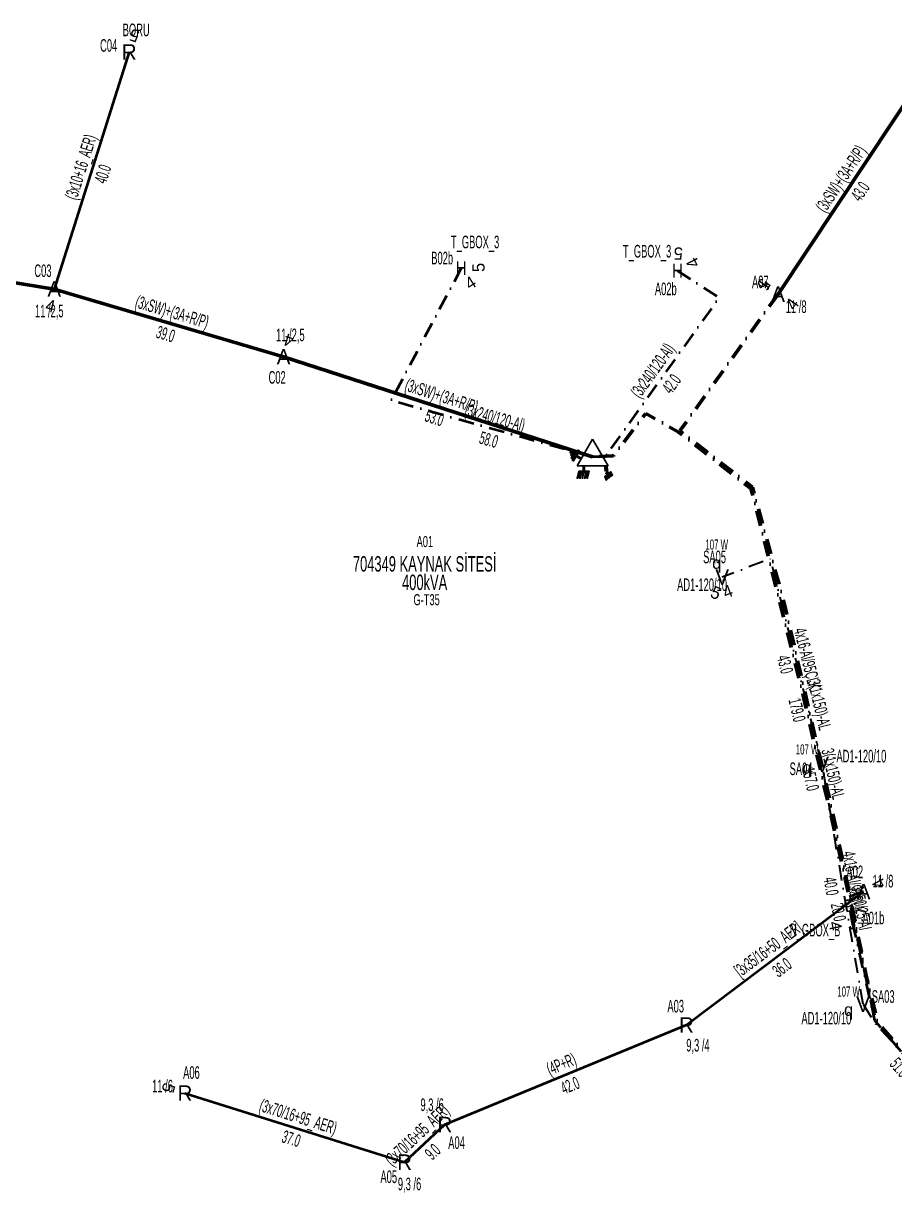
# Model space of a CAD drawing. Header units: millimetres. Extents: x 554556 to 559004, y 4084130 to 4087120.
# Drawn here: x 555066.5 to 555207.9, y 4085552.6 to 4085742.5 of the extents above; entities that cross this region are included whole.
import ezdxf
from ezdxf.enums import TextEntityAlignment as Align

# ---------------------------------------------------------------- set-up
doc = ezdxf.new("R2010")
doc.units = ezdxf.units.MM
doc.linetypes.add('DASHDOT', pattern=[5, 2.5, -1.25, 0, -1.25])
for name, color, linetype, lineweight in [('DIREK_AG_MEVCUT', 120, 'Continuous', 25), ('DIREK_AYD_YENI', 152, 'Continuous', 25), ('DIREK_BOX_MEVCUT', 5, 'Continuous', 25), ('DIREK_BOX_YENI', 5, 'Continuous', 25), ('DIREK_OG_MEVCUT', 16, 'Continuous', 25), ('HAT_AG_HAVAI_BYSK', 3, 'Continuous', 50), ('HAT_AG_HAVAI_MEVCUT', 126, 'Continuous', 50), ('HAT_AYD_YERALTI_YENI', 4, 'DASHDOT', 40), ('HAT_BOX_YERALTI_MEVCUT', 192, 'DASHDOT', 50), ('HAT_BOX_YERALTI_YENI', 5, 'DASHDOT', 50), ('HAT_OG_HAVAI_MEVCUT', 48, 'Continuous', 70), ('HAT_OG_YERALTI_YENI', 1, 'DASHDOT', 70), ('TRAFO_MEVCUT', 5, 'Continuous', 30), ('TRAFO_TADILAT_BYSK', 5, 'Continuous', 30)]:
    doc.layers.add(name, color=color, linetype=linetype, lineweight=lineweight)
doc.layers.add('LAMBA_GUCU', color=4, linetype='Continuous')
doc.styles.add('Direk', font='B_CAD')
doc.styles.get("Standard").update_dxf_attribs({"font": 'Arial'})

# ---------------------------------------------------------------- blocks, each defined once
blk = doc.blocks.new('MEV_DIREK')
h = blk.add_hatch(color=32)
h.paths.add_polyline_path([(-2.14, 0.97), (-2.35, 1.09), (-3.31, -0.55), (-3.09, -0.67), (-2.67, 0.06), (-1.89, -0.39), (-1.79, -0.22), (-2.56, 0.23)])
h.paths.add_polyline_path([(-3.46, -0.17), (-3.33, -0.25), (-2.61, 0.99), (-2.74, 1.06)])
h.paths.add_polyline_path([(-3.54, 0.29), (-3.41, 0.22), (-3.05, 0.82), (-3.18, 0.9)])
h.paths.add_polyline_path([(-3.58, 0.81), (-3.66, 0.68), (-3.53, 0.61), (-3.45, 0.74)])
h.paths.add_polyline_path([(-1.51, -2.34), (-2.26, -2.33), (-2.52, -3.47), (-2.42, -3.47), (-2.21, -2.53), (-1.91, -2.54), (-2.12, -3.47), (-2.02, -3.47), (-1.81, -2.54), (-1.51, -2.54), (-1.72, -3.47), (-1.62, -3.48), (-1.41, -2.54), (-1.11, -2.54), (-1.32, -3.48), (-1.22, -3.48), (-1.01, -2.54), (-0.71, -2.55), (-0.92, -3.48), (-0.82, -3.48), (-0.56, -2.35), (-1.31, -2.34), (-1.31, -1.44), (-1.51, -1.44)])
at = {"layer": 'TRAFO_MEVCUT'}
for points in [[(2.35, -1.57), (2.12, -1.92), (2.08, -1.44), (1.94, -1.44), (2.01, -2.32), (2.25, -1.96), (2.31, -2.67), (2.1, -2.67), (2.39, -2.87), (2.4, -2.86), (2.64, -2.49), (2.45, -2.63)], [(2.35, -1.57), (2.12, -1.92), (2.08, -1.44), (1.94, -1.44), (2.01, -2.32), (2.25, -1.96), (2.31, -2.67), (2.1, -2.67), (2.39, -2.87), (1.98, -3.19), (2.2, -3.79), (2.26, -3.74), (2.08, -3.26), (2.26, -3.13), (2.44, -3.6), (2.49, -3.56), (2.32, -3.08), (2.49, -2.94), (2.67, -3.42), (2.73, -3.38), (2.55, -2.9), (2.73, -2.76), (2.91, -3.24), (2.97, -3.2), (2.79, -2.72), (2.97, -2.58), (3.15, -3.06), (3.21, -3.01), (2.98, -2.42), (2.4, -2.86), (2.64, -2.49), (2.45, -2.63)], [(2.97, -2.58), (3.15, -3.06), (3.21, -3.01), (2.98, -2.42), (2.4, -2.86), (2.64, -2.49), (2.45, -2.63), (2.35, -1.57), (2.12, -1.92), (2.08, -1.44), (1.94, -1.44), (2.01, -2.32), (2.25, -1.96), (2.31, -2.67), (2.1, -2.67), (2.39, -2.87), (1.98, -3.19), (2.2, -3.79), (2.26, -3.74), (2.08, -3.26), (2.26, -3.13), (2.44, -3.6), (2.49, -3.56), (2.32, -3.08), (2.49, -2.94), (2.67, -3.42), (2.73, -3.38), (2.55, -2.9), (2.73, -2.76), (2.91, -3.24), (2.97, -3.2), (2.79, -2.72)]]:
    blk.add_hatch(color=32, dxfattribs=at).paths.add_polyline_path(points)
at = {"layer": 'TRAFO_MEVCUT', "linetype": 'Continuous'}
for p, q in [((-2.5, -1.44), (0, 2.89)), ((2.5, -1.44), (0, 2.89)), ((-2.5, -1.44), (2.5, -1.44))]:
    blk.add_line(p, q, dxfattribs=at)
at = {"layer": 'TRAFO_MEVCUT', "color": 32, "flags": 128}
blk.add_lwpolyline([(1.94, -1.44), (2.08, -1.44), (2.12, -1.92), (2.35, -1.57), (2.45, -2.63), (2.64, -2.49), (2.4, -2.86), (2.98, -2.42), (3.21, -3.01), (3.15, -3.06), (2.97, -2.58), (2.79, -2.72), (2.97, -3.2), (2.91, -3.24), (2.73, -2.76), (2.55, -2.9), (2.73, -3.38), (2.67, -3.42), (2.49, -2.94), (2.32, -3.08), (2.49, -3.56), (2.44, -3.6), (2.26, -3.13), (2.08, -3.26), (2.26, -3.74), (2.2, -3.79), (1.98, -3.19), (2.39, -2.87), (2.1, -2.67), (2.31, -2.67), (2.25, -1.96), (2.01, -2.32), (1.94, -1.44)], dxfattribs=at)
at = {"layer": 'TRAFO_TADILAT_BYSK', "color": 32, "flags": 128}
for points in [[(-3.53, 0.61), (-3.45, 0.74), (-3.58, 0.81), (-3.66, 0.68), (-3.53, 0.61)], [(-3.41, 0.22), (-3.05, 0.82), (-3.18, 0.9), (-3.54, 0.29), (-3.41, 0.22)], [(-3.33, -0.25), (-2.61, 0.99), (-2.74, 1.06), (-3.46, -0.17), (-3.33, -0.25)], [(-1.79, -0.22), (-2.56, 0.23), (-2.14, 0.97), (-2.35, 1.09), (-3.31, -0.55), (-3.09, -0.67), (-2.67, 0.06), (-1.89, -0.39), (-1.79, -0.22)], [(-1.31, -1.44), (-1.51, -1.44), (-1.51, -2.34), (-2.26, -2.33), (-2.52, -3.47), (-2.42, -3.47), (-2.21, -2.53), (-1.91, -2.54), (-2.12, -3.47), (-2.02, -3.47), (-1.81, -2.54), (-1.51, -2.54), (-1.72, -3.47), (-1.62, -3.48), (-1.41, -2.54), (-1.11, -2.54), (-1.32, -3.48), (-1.22, -3.48), (-1.01, -2.54), (-0.71, -2.55), (-0.92, -3.48), (-0.82, -3.48), (-0.56, -2.35), (-1.31, -2.34), (-1.31, -1.44)]]:
    blk.add_lwpolyline(points, dxfattribs=at)

msp = doc.modelspace()

# ---------------------------------------------------------------- linework, layer by layer
at = {"layer": 'HAT_AG_HAVAI_BYSK'}
msp.add_line((555174.13, 4085579.83), (555202.887934, 4085601.485651), dxfattribs=at)
at = {"layer": 'HAT_AG_HAVAI_MEVCUT'}
for p, q in [((555083.69, 4085737.85), (555071.52, 4085699.34)), ((555134.93, 4085563.65), (555174.13, 4085579.83)), ((555092.74, 4085568.75), (555128.39, 4085557.54)), ((555128.39, 4085557.54), (555134.93, 4085563.65))]:
    msp.add_line(p, q, dxfattribs=at)
at = {"layer": 'HAT_AYD_YERALTI_YENI', "flags": 128}
for points in [[(555196.171108, 4085622.144435), (555187.780774, 4085655.536695), (555179.943476, 4085652.561425)], [(555202.8, 4085583.193), (555196.171108, 4085622.144435)], [(555202.8, 4085583.193), (555204.835017, 4085579.946513), (555220.409135, 4085563.20015), (555221.968, 4085562.145)]]:
    msp.add_lwpolyline(points, dxfattribs=at)
at = {"layer": 'HAT_BOX_YERALTI_MEVCUT', "flags": 128}
for points in [[(555137.58, 4085702.73), (555126.217725, 4085681.279657), (555158.909896, 4085672.085039)], [(555172.68, 4085702.31), (555179.443137, 4085697.958588), (555160.924618, 4085672.081717), (555158.909896, 4085672.085039)]]:
    msp.add_lwpolyline(points, dxfattribs=at)
at = {"layer": 'HAT_BOX_YERALTI_YENI', "flags": 128}
for points in [[(555202.887934, 4085601.485651), (555200.286086, 4085600.556866), (555201.057, 4085596.483)], [(555201.057, 4085596.483), (555204.685689, 4085580.51847), (555215.621836, 4085567.812296), (555223.380984, 4085560.443896), (555220.478281, 4085557.820299), (555218.378, 4085555)]]:
    msp.add_lwpolyline(points, dxfattribs=at)
at = {"layer": 'HAT_OG_HAVAI_MEVCUT'}
for p, q in [((555212.54, 4085733.94), (555189.01, 4085698.51)), ((555071.52, 4085699.34), (555030.55, 4085705.86)), ((555108.74, 4085688.34), (555071.52, 4085699.34)), ((555108.74, 4085688.34), (555158.909896, 4085672.085039))]:
    msp.add_line(p, q, dxfattribs=at)
at = {"layer": 'HAT_OG_YERALTI_YENI', "flags": 128}
for points in [[(555189.01, 4085698.51), (555173.071059, 4085676.304553), (555184.882028, 4085667.142224), (555190.070609, 4085648.085979), (555197.800463, 4085614.708526), (555203.277515, 4085588.065225), (555205.164272, 4085580.227927), (555219.169813, 4085564.553332), (555223.596435, 4085560.489548), (555220.330895, 4085557.586845), (555218.378, 4085555)], [(555218.378, 4085555), (555220.556111, 4085557.791017), (555223.347171, 4085560.496198), (555218.409141, 4085564.918956), (555204.888265, 4085580.241888), (555199.009787, 4085607.713216), (555193.257759, 4085632.646675), (555185.101215, 4085665.093106), (555184.588921, 4085666.928556), (555172.866467, 4085676.117586), (555167.541982, 4085679.123343), (555162.303376, 4085672.253041), (555158.909896, 4085672.085039)]]:
    msp.add_lwpolyline(points, dxfattribs=at)

# ---------------------------------------------------------------- block references
at = {"layer": 'TRAFO_MEVCUT'}
msp.add_blockref('MEV_DIREK', (555158.909896, 4085672.085039), dxfattribs=at)

# ---------------------------------------------------------------- texts
at = {"layer": 'DIREK_AG_MEVCUT', "linetype": 'ByBlock', "width": 0.53}
for s, p in [('BORU', (555084.821153, 4085741.42935)), ('C04', (555080.352683, 4085738.904665)), ('A03', (555172.395641, 4085582.870066)), ('9,3 /4', (555176.01099, 4085576.532913)), ('A06', (555093.78988, 4085572.088825)), ('11 /6', (555089.094486, 4085569.896317)), ('9,3 /6', (555132.86184, 4085566.866438)), ('A04', (555136.822943, 4085560.706062)), ('A05', (555125.816624, 4085555.167715)), ('9,3 /6', (555129.194745, 4085553.997559))]:
    msp.add_text(s, height=2.05, dxfattribs=at).set_placement(p, align=Align.MIDDLE_CENTER)
at = {"layer": 'DIREK_AG_MEVCUT', "color": 32, "style": 'Direk'}
for rotation, p in [(522.462328, (555084.533732, 4085740.519853)), (612.544454, (555090.06894, 4085569.589904))]:
    msp.add_text('5', height=2, rotation=rotation, dxfattribs=at).set_placement(p, align=Align.MIDDLE_CENTER)
at = {"layer": 'DIREK_AG_MEVCUT', "linetype": 'ByBlock', "style": 'Direk'}
for p in [(555083.69, 4085737.85), (555174.13, 4085579.83), (555092.74, 4085568.75), (555134.93, 4085563.65), (555128.39, 4085557.54)]:
    msp.add_text('R', height=2.5, dxfattribs=at).set_placement(p, align=Align.MIDDLE_CENTER)
at = {"layer": 'DIREK_AYD_YENI', "width": 0.53}
for s, p in [('SA05', (555178.701273, 4085655.833569)), ('AD1-120/10', (555176.671331, 4085651.319221)), ('AD1-120/10', (555202.53552, 4085623.483467)), ('SA04', (555192.746092, 4085621.423834)), ('SA03', (555206.070377, 4085584.43985)), ('AD1-120/10', (555196.849661, 4085580.9244))]:
    msp.add_text(s, height=2.05, dxfattribs=at).set_placement(p, align=Align.MIDDLE_CENTER)
at = {"layer": 'DIREK_AYD_YENI', "color": 4, "style": 'Direk'}
for p in [(555179.056188, 4085654.898671), (555193.724668, 4085621.62972), (555200.464016, 4085582.302393)]:
    msp.add_text('q', height=2, dxfattribs=at).set_placement(p, align=Align.MIDDLE_CENTER)
at = {"layer": 'DIREK_AYD_YENI', "style": 'Direk'}
for p in [(555179.943476, 4085652.561425), (555196.171108, 4085622.144435), (555202.8, 4085583.193)]:
    msp.add_text('V', height=2.5, dxfattribs=at).set_placement(p, align=Align.MIDDLE_CENTER)
at = {"layer": 'DIREK_AYD_YENI', "color": 32, "style": 'Direk'}
for s, rotation, p in [('5', -24.211754, (555178.918201, 4085650.007724)), ('4', 380.788246, (555180.830764, 4085650.224178))]:
    msp.add_text(s, height=2, rotation=rotation, dxfattribs=at).set_placement(p, align=Align.MIDDLE_CENTER)
at = {"layer": 'DIREK_BOX_MEVCUT', "linetype": 'ByBlock', "width": 0.53}
for s, p in [('T_GBOX_3', (555139.832872, 4085706.983098)), ('T_GBOX_3', (555167.752909, 4085705.480098)), ('B02b', (555134.487113, 4085704.368306)), ('A02b', (555170.786215, 4085699.366604))]:
    msp.add_text(s, height=2.05, dxfattribs=at).set_placement(p, align=Align.MIDDLE_CENTER)
at = {"layer": 'DIREK_BOX_MEVCUT', "color": 32, "style": 'Direk'}
for s, rotation, p in [('5', 537.242711, (555172.814695, 4085705.106758)), ('4', 477.242711, (555175.169411, 4085703.59173)), ('5', 452.089773, (555140.378138, 4085702.832103)), ('4', 392.089773, (555139.067493, 4085700.357793))]:
    msp.add_text(s, height=2, rotation=rotation, dxfattribs=at).set_placement(p, align=Align.MIDDLE_CENTER)
at = {"layer": 'DIREK_BOX_MEVCUT', "linetype": 'ByBlock', "style": 'Direk', "width": 0.8}
for p in [(555137.58, 4085702.73), (555172.68, 4085702.31)]:
    msp.add_text('H', height=2.25, dxfattribs=at).set_placement(p, align=Align.MIDDLE_CENTER)
at = {"layer": 'DIREK_BOX_YENI', "color": 32, "style": 'Direk'}
for s, rotation, p in [('5', 192.283092, (555200.461322, 4085599.218904)), ('4', 281.238099, (555198.310688, 4085595.937318))]:
    msp.add_text(s, height=2, rotation=rotation, dxfattribs=at).set_placement(p, align=Align.MIDDLE_CENTER)
at = {"layer": 'DIREK_BOX_YENI', "style": 'Direk', "width": 0.8}
msp.add_text('J', height=2.25, rotation=8.343892, dxfattribs=at).set_placement((555201.057, 4085596.483), align=Align.MIDDLE_CENTER)
at = {"layer": 'DIREK_BOX_YENI', "width": 0.53}
for s, p in [('A01b', (555204.483527, 4085597.19638)), ('N_GBOX_B', (555195.029972, 4085595.228214))]:
    msp.add_text(s, height=2.05, dxfattribs=at).set_placement(p, align=Align.MIDDLE_CENTER)
at = {"layer": 'DIREK_OG_MEVCUT', "linetype": 'ByBlock', "width": 0.53}
for s, p in [('C03', (555069.680328, 4085702.317517)), ('A07', (555186.130059, 4085700.498955)), ('11 /2,5', (555070.711895, 4085695.769674)), ('11 /8', (555191.952058, 4085696.478145)), ('11 /2,5', (555109.839157, 4085691.888966)), ('C02', (555107.704533, 4085684.996677))]:
    msp.add_text(s, height=2.05, dxfattribs=at).set_placement(p, align=Align.MIDDLE_CENTER)
at = {"layer": 'DIREK_OG_MEVCUT', "linetype": 'ByBlock', "style": 'Direk'}
for p in [(555071.52, 4085699.34), (555189.01, 4085698.51), (555108.74, 4085688.34)]:
    msp.add_text('A', height=2.5, dxfattribs=at).set_placement(p, align=Align.MIDDLE_CENTER)
at = {"layer": 'DIREK_OG_MEVCUT', "color": 32, "style": 'Direk'}
for s, rotation, p in [('5', 235.370123, (555186.706048, 4085700.101164)), ('f', 235.370123, (555186.706048, 4085700.101164)), ('4', 118.313018, (555205.352969, 4085602.813659))]:
    msp.add_text(s, height=2, rotation=rotation, dxfattribs=at).set_placement(p, align=Align.MIDDLE_CENTER)
at = {"layer": 'DIREK_OG_MEVCUT', "color": 32, "linetype": 'ByBlock', "style": 'Direk'}
for rotation, p in [(347.246604, (555070.901885, 4085696.609078)), (415.370123, (555191.313952, 4085696.918836)), (162.791622, (555109.568374, 4085691.014658))]:
    msp.add_text('4', height=2, rotation=rotation, dxfattribs=at).set_placement(p, align=Align.MIDDLE_CENTER)
at = {"layer": 'DIREK_OG_MEVCUT', "width": 0.53}
for s, p in [('A02', (555201.465524, 4085604.68358)), ('11 /8', (555206.040334, 4085603.183968))]:
    msp.add_text(s, height=2.05, dxfattribs=at).set_placement(p, align=Align.MIDDLE_CENTER)
at = {"layer": 'DIREK_OG_MEVCUT', "style": 'Direk'}
msp.add_text('A', height=2.5, dxfattribs=at).set_placement((555202.887934, 4085601.485651), align=Align.MIDDLE_CENTER)
at = {"layer": 'HAT_AG_HAVAI_BYSK', "lineweight": 30, "width": 0.53}
msp.add_text('[3x35/16+50_AER]', height=2.05, rotation=36.980926, dxfattribs=at).set_placement((555187.99765, 4085591.336836), align=Align.CENTER)
msp.add_text('36.0', height=2.05, rotation=36.980926, dxfattribs=at).set_placement((555189.020284, 4085589.978815), align=Align.TOP_CENTER)
at = {"layer": 'HAT_AG_HAVAI_MEVCUT', "lineweight": 30, "width": 0.53}
for s, rotation, p in [('(3x10+16_AER)', 432.462328, (555076.794509, 4085718.851133)), ('(4P+R)', 22.428637, (555154.205697, 4085572.525702, 277587.065)), ('(3x70/16+95_AER)', 342.544454, (555110.819971, 4085563.955857, 277564.195)), ('(3x70/16+95_AER)', 43.053146, (555131.079725, 4085561.216113, 277567.465))]:
    msp.add_text(s, height=2.05, rotation=rotation, dxfattribs=at).set_placement(p, align=Align.CENTER)
for s, rotation, p in [('40.0', 432.462328, (555078.415491, 4085718.338867)), ('42.0', 22.428637, (555154.854303, 4085570.954298, 277587.065)), ('37.0', 342.544454, (555110.310029, 4085562.334143, 277564.195)), ('9.0', 43.053146, (555132.240275, 4085559.973887, 277567.465))]:
    msp.add_text(s, height=2.05, rotation=rotation, dxfattribs=at).set_placement(p, align=Align.TOP_CENTER)
at = {"layer": 'HAT_AYD_YERALTI_YENI', "lineweight": 30, "width": 0.53}
for rotation, p in [(284.104483, (555192.800316, 4085639.047702)), (279.658264, (555200.323506, 4085602.811323))]:
    msp.add_text('4x16-Al/95ÇLK', height=2.05, rotation=rotation, dxfattribs=at).set_placement(p, align=Align.CENTER)
for s, rotation, p in [('43.0', 284.104483, (555191.151566, 4085638.633428)), ('40.0', 279.658264, (555198.647602, 4085602.526112))]:
    msp.add_text(s, height=2.05, rotation=rotation, dxfattribs=at).set_placement(p, align=Align.TOP_CENTER)
at = {"layer": 'HAT_BOX_YERALTI_MEVCUT', "lineweight": 30, "width": 0.53}
for rotation, p in [(414.410982, (555169.492647, 4085685.514824)), (344.291452, (555142.793943, 4085677.500601))]:
    msp.add_text('(3x240/120-Al)', height=2.05, rotation=rotation, dxfattribs=at).set_placement(p, align=Align.CENTER)
for s, rotation, p in [('42.0', 414.410982, (555170.875108, 4085684.52548)), ('58.0', 344.291452, (555142.333678, 4085675.864094))]:
    msp.add_text(s, height=2.05, rotation=rotation, dxfattribs=at).set_placement(p, align=Align.TOP_CENTER)
at = {"layer": 'HAT_BOX_YERALTI_YENI', "lineweight": 30, "width": 0.53}
msp.add_text('3x50/25-Al', height=2.05, rotation=280.720684, dxfattribs=at).set_placement((555201.506862, 4085598.678219), align=Align.CENTER)
for s, rotation, p in [('20.0', 280.720684, (555199.836534, 4085598.361983)), ('51.0', 310.718428, (555209.509527, 4085573.610892))]:
    msp.add_text(s, height=2.05, rotation=rotation, dxfattribs=at).set_placement(p, align=Align.TOP_CENTER)
at = {"layer": 'HAT_OG_HAVAI_MEVCUT', "lineweight": 30, "width": 0.53}
for rotation, p in [(416.410812, (555200.066928, 4085716.695249, 277594.505)), (343.53548, (555090.370908, 4085694.655146, 277535.76)), (342.047764, (555134.086938, 4085681.021136))]:
    msp.add_text('(3xSW)+(3A+R/P)', height=2.05, rotation=rotation, dxfattribs=at).set_placement(p, align=Align.CENTER)
for s, rotation, p in [('43.0', 416.410812, (555201.483072, 4085715.754751, 277594.505)), ('39.0', 343.53548, (555089.889092, 4085693.024854, 277535.76)), ('53.0', 342.047764, (555133.562958, 4085679.403903))]:
    msp.add_text(s, height=2.05, rotation=rotation, dxfattribs=at).set_placement(p, align=Align.TOP_CENTER)
at = {"layer": 'HAT_OG_YERALTI_YENI', "lineweight": 30, "width": 0.53}
for rotation, p in [(283.039207, (555194.76362, 4085631.589028)), (282.990587, (555196.962019, 4085620.371018))]:
    msp.add_text('3(1x150)-AL', height=2.05, rotation=rotation, dxfattribs=at).set_placement(p, align=Align.CENTER)
for s, rotation, p in [('179.0', 283.039207, (555193.107453, 4085631.205477)), ('157.0', 282.990587, (555195.305527, 4085619.988873))]:
    msp.add_text(s, height=2.05, rotation=rotation, dxfattribs=at).set_placement(p, align=Align.TOP_CENTER)
at = {"layer": 'LAMBA_GUCU', "linetype": 'Continuous', "lineweight": 20, "width": 0.55}
for p in [(555179.05553, 4085657.840776), (555193.72401, 4085624.571825), (555200.463359, 4085585.244498)]:
    msp.add_text('107 W', height=1.65, dxfattribs=at).set_placement(p, align=Align.MIDDLE_CENTER)
at = {"layer": 'TRAFO_MEVCUT', "width": 0.6}
for s, height, p in [('A01', 1.8, (555131.678311, 4085657.424355)), ('704349 KAYNAK SİTESİ', 2.5, (555131.642525, 4085653.45755)), ('400kVA', 2.5, (555131.642525, 4085650.45755))]:
    msp.add_text(s, height=height, dxfattribs=at).set_placement(p, align=Align.CENTER)
msp.add_text('G-T35', height=1.8, dxfattribs=at).set_placement((555131.961324, 4085649.782989), align=Align.TOP_CENTER)

doc.saveas('drawing.dxf')
